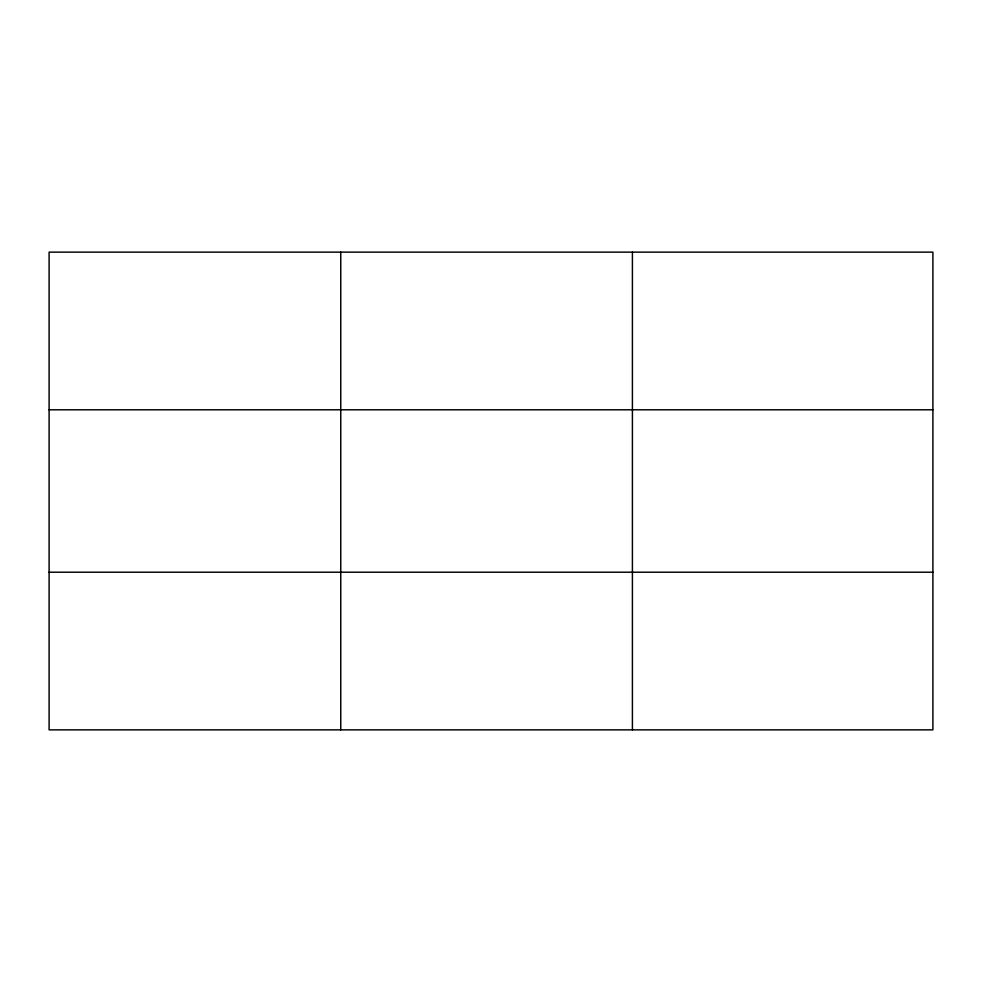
<?xml version="1.0" encoding="UTF-8"?>
<svg xmlns="http://www.w3.org/2000/svg" width="982" height="982" viewBox="0 0 982 982"><rect width="100%" height="100%" fill="white"/><g stroke="black" fill="none" stroke-linecap="round" stroke-linejoin="round"><path stroke-width="1.47" d="M340.754 729.859L340.754 252.141M632.408 729.859L632.408 252.141M932.9 409.789L932.9 252.141L49.1 252.141L49.1 729.859L932.9 729.859L932.9 409.789L49.1 409.789M49.1 572.211L932.9 572.211"/></g></svg>
